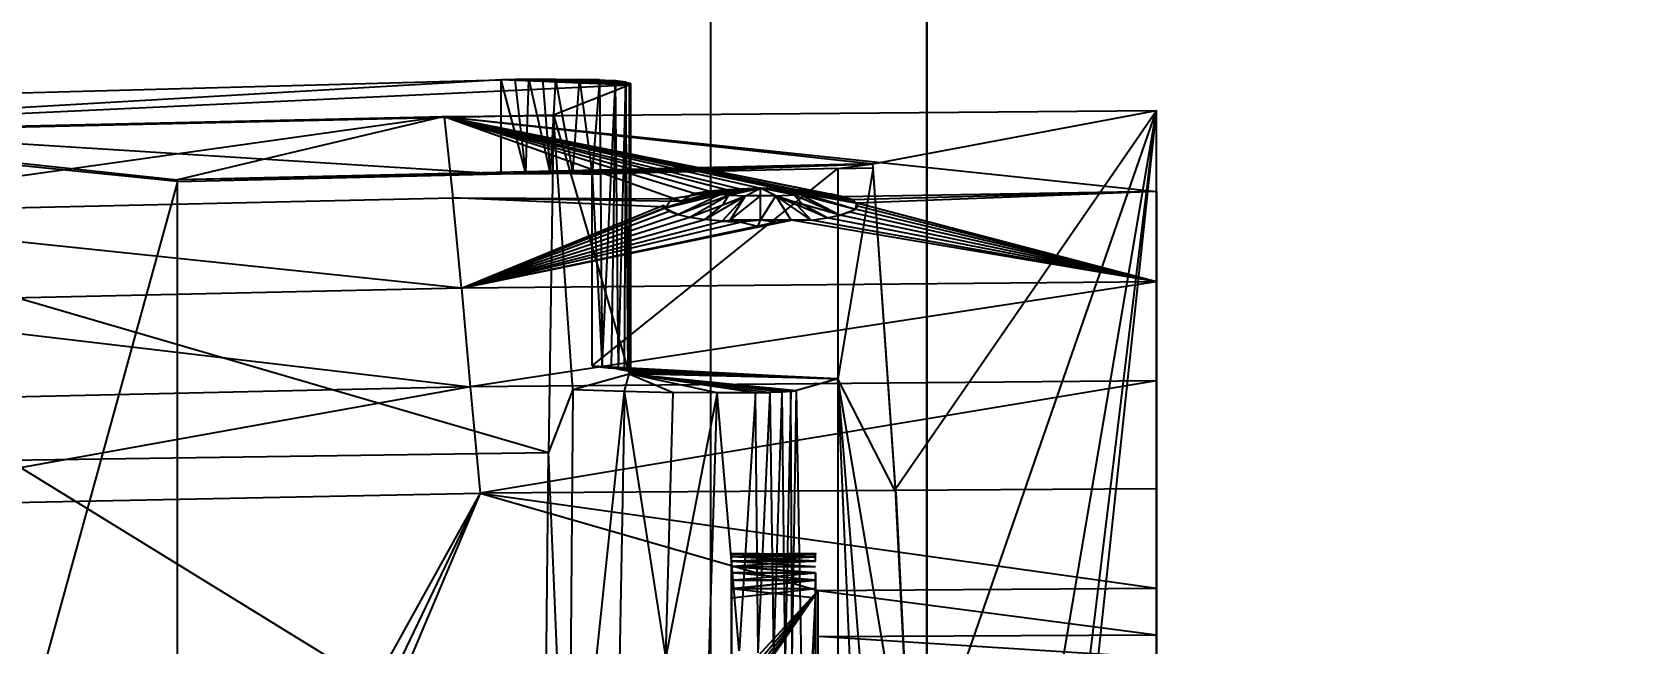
# Model space of a CAD drawing. Extents: x 11992 to 29481, y -6727 to 6811.
# Drawn here: x 18425.4 to 18649.6, y 3313 to 3398 of the extents above; entities that cross this region are included whole.
import ezdxf

# ---------------------------------------------------------------- set-up
doc = ezdxf.new("R2010")
doc.units = 0
doc.header["$MEASUREMENT"] = 0
doc.layers.get('0').update_dxf_attribs({"color": 8, "linetype": 'CONTINUOUS'})
for name, color, linetype in [('FF-FINISH【完成面】', 8, 'CONTINUOUS'), ('WALL', 8, 'CONTINUOUS'), ('zoylight 5回路', 4, 'CONTINUOUS')]:
    doc.layers.add(name, color=color, linetype=linetype)

msp = doc.modelspace()

# ---------------------------------------------------------------- linework, layer by layer
for p, q in [((18549.61, 3630.6, 559.57), (18549.61, 2730.6, 559.57)), ((18549.61, 3630.6, 429.57), (18549.61, 2730.6, 429.57)), ((18549.61, 3630.6, 429.57), (18549.61, 2730.6, 429.57)), ((18549.61, 3630.6, -40.43), (18549.61, 2730.6, -40.43)), ((18549.61, 2730.6, 559.57), (18549.61, 3630.6, 559.57)), ((18549.61, 2730.6, -2440.43), (18549.61, 3630.6, -2440.43)), ((18549.61, 2730.6, -2440.43), (18549.61, 3630.6, -2440.43)), ((18549.61, 2730.6, -2640.43), (18549.61, 3630.6, -2640.43)), ((18344.45, 3387.46, -2031.63), (18490.49, 3391.35, -2031.63)), ((18490.49, 3391.35, -2031.63), (18347.72, 3383.1, -1961.36)), ((18508.27, 3390.61, -2010.81), (18347.72, 3383.1, -1961.36)), ((18498.03, 3391.46, -2029.97), (18490.49, 3391.35, -2031.63)), ((18496.23, 3391.45, -2030.69), (18490.49, 3391.35, -2031.63)), ((18501.36, 3391.43, -2027.97), (18490.49, 3391.35, -2031.63)), ((18494.35, 3391.43, -2031.21), (18490.49, 3391.35, -2031.63)), ((18492.43, 3391.4, -2031.52), (18490.49, 3391.35, -2031.63)), ((18490.49, 3378.32, -2031.63), (18490.49, 3391.35, -2031.63)), ((18493.94, 3378.38, -2031.29), (18490.49, 3391.35, -2031.63)), ((18508.27, 3390.61, -2010.81), (18490.49, 3391.35, -2031.63)), ((18508.47, 3390.73, -2012.74), (18490.49, 3391.35, -2031.63)), ((18506.37, 3391.22, -2022.11), (18490.49, 3391.35, -2031.63)), ((18508.46, 3390.84, -2014.69), (18490.49, 3391.35, -2031.63)), ((18504.18, 3391.35, -2025.31), (18490.49, 3391.35, -2031.63)), ((18507.81, 3391.05, -2018.51), (18490.49, 3391.35, -2031.63)), ((18494.35, 3391.43, -2031.21), (18492.43, 3391.4, -2031.52)), ((18493.94, 3378.38, -2031.29), (18492.43, 3391.4, -2031.52)), ((18493.94, 3378.38, -2031.29), (18494.35, 3391.43, -2031.21)), ((18494.35, 3391.43, -2031.21), (18496.23, 3391.45, -2030.69)), ((18494.35, 3391.43, -2031.21), (18497.33, 3378.38, -2030.28)), ((18496.23, 3391.45, -2030.69), (18498.03, 3391.46, -2029.97)), ((18496.23, 3391.45, -2030.69), (18497.33, 3378.38, -2030.28)), ((18498.03, 3391.46, -2029.97), (18497.33, 3378.38, -2030.28)), ((18508.27, 3390.61, -2010.81), (18497.78, 3386.46, -1944.6)), ((18498.03, 3391.46, -2029.97), (18501.36, 3391.43, -2027.97)), ((18498.03, 3391.46, -2029.97), (18500.45, 3378.34, -2028.62)), ((18500.45, 3378.34, -2028.62), (18501.36, 3391.43, -2027.97)), ((18501.36, 3391.43, -2027.97), (18503.14, 3378.25, -2026.43)), ((18501.36, 3391.43, -2027.97), (18504.18, 3391.35, -2025.31)), ((18504.18, 3391.35, -2025.31), (18503.14, 3378.25, -2026.43)), ((18504.18, 3391.35, -2025.31), (18506.37, 3391.22, -2022.11)), ((18504.18, 3391.35, -2025.31), (18504.54, 3351.48, -2024.88)), ((18504.54, 3351.48, -2024.88), (18506.37, 3391.22, -2022.11)), ((18506.37, 3391.22, -2022.11), (18505.76, 3351.33, -2023.15)), ((18506.79, 3351.17, -2021.26), (18506.37, 3391.22, -2022.11)), ((18507.81, 3391.05, -2018.51), (18506.37, 3391.22, -2022.11)), ((18506.79, 3351.17, -2021.26), (18507.81, 3391.05, -2018.51)), ((18507.81, 3391.05, -2018.51), (18507.59, 3351.03, -2019.24)), ((18507.81, 3391.05, -2018.51), (18508.46, 3390.84, -2014.69)), ((18508.14, 3350.89, -2017.14), (18507.81, 3391.05, -2018.51)), ((18508.14, 3350.89, -2017.14), (18508.46, 3390.84, -2014.69)), ((18508.27, 3390.61, -2010.81), (18508.47, 3390.73, -2012.74)), ((18508.27, 3390.61, -2010.81), (18508.47, 3350.65, -2012.88)), ((18508.27, 3390.61, -2010.81), (18508.27, 3350.55, -2010.81)), ((18508.46, 3390.84, -2014.69), (18508.44, 3350.76, -2015.01)), ((18508.47, 3390.73, -2012.74), (18508.44, 3350.76, -2015.01)), ((18508.47, 3390.73, -2012.74), (18508.46, 3390.84, -2014.69)), ((18508.47, 3390.73, -2012.74), (18508.47, 3350.65, -2012.88)), ((18344.45, 3387.46, -2031.63), (18490.49, 3378.32, -2031.63)), ((18445.54, 3377.27, -2031.63), (18344.45, 3387.46, -2031.63)), ((18497.78, 3386.46, -1944.6), (18347.72, 3383.1, -1961.36)), ((18383.8, 3384.09, -2034.43), (18482.58, 3386.27, -2034.43)), ((18482.58, 3386.27, -2034.43), (18386.21, 3372.76, -2102.79)), ((18482.58, 3386.27, -2034.43), (18445.54, 3377.47, -2034.43)), ((18482.58, 3386.27, -2034.43), (18581.54, 3387.11, -2034.43)), ((18482.58, 3386.27, -2034.43), (18519.5, 3375.9, -2105.61)), ((18482.58, 3386.27, -2034.43), (18523.86, 3376.2, -2103.93)), ((18482.58, 3386.27, -2034.43), (18581.54, 3375.84, -2104.77)), ((18482.58, 3386.27, -2034.43), (18534.38, 3375.28, -2106.04)), ((18482.58, 3386.27, -2034.43), (18542.11, 3379.72, -2034.43)), ((18482.58, 3386.27, -2034.43), (18517.29, 3375.61, -2107.27)), ((18482.58, 3386.27, -2034.43), (18521.96, 3376.11, -2104.45)), ((18482.58, 3386.27, -2034.43), (18538.06, 3375.13, -2110.02)), ((18482.58, 3386.27, -2034.43), (18526.95, 3376.25, -2103.67)), ((18482.58, 3386.27, -2034.43), (18536.37, 3375.51, -2107.84)), ((18482.58, 3386.27, -2034.43), (18531.89, 3376.06, -2104.75)), ((18482.58, 3386.27, -2034.43), (18515.55, 3374.53, -2109.1)), ((18482.58, 3386.27, -2034.43), (18529.4, 3376.19, -2103.96)), ((18482.58, 3386.27, -2034.43), (18483.78, 3374.96, -2103.8)), ((18497.78, 3386.46, -1944.6), (18497.09, 3339.61, -1940.25)), ((18497.78, 3386.46, -1944.6), (18508.27, 3350.55, -2010.81)), ((18500.46, 3348.37, -1961.5), (18497.78, 3386.46, -1944.6)), ((18542.11, 3017.47, -2034.43), (18581.54, 3387.11, -2034.43)), ((18542.11, 3379.72, -2034.43), (18581.54, 3387.11, -2034.43)), ((18545.27, 3334.54, -2034.43), (18581.54, 3387.11, -2034.43)), ((18547.54, 3289.27, -2034.43), (18581.54, 3387.11, -2034.43)), ((18547.54, 3107.93, -2034.43), (18581.54, 3387.11, -2034.43)), ((18549.35, 3198.6, -2034.43), (18581.54, 3387.11, -2034.43)), ((18581.54, 3198.6, -2057.43), (18581.54, 3387.11, -2034.43)), ((18383.8, 3384.09, -2034.43), (18445.54, 3377.47, -2034.43)), ((18347.72, 3383.1, -1961.36), (18497.09, 3339.61, -1940.25)), ((18542.11, 3379.72, -2034.43), (18445.54, 3377.47, -2034.43)), ((18490.49, 3378.32, -2031.63), (18542.11, 3379.72, -2034.43)), ((18493.94, 3378.38, -2031.29), (18542.11, 3379.72, -2034.43)), ((18497.33, 3378.38, -2030.28), (18542.11, 3379.72, -2034.43)), ((18500.45, 3378.34, -2028.62), (18542.11, 3379.72, -2034.43)), ((18503.14, 3378.25, -2026.43), (18542.11, 3379.72, -2034.43)), ((18537.28, 3379.04, -2026.43), (18542.11, 3379.72, -2034.43)), ((18545.27, 3334.54, -2034.43), (18542.11, 3379.72, -2034.43)), ((18542.15, 3379.16, -2026.43), (18542.11, 3379.72, -2034.43)), ((18445.54, 3377.27, -2031.63), (18344.45, 3009.73, -2031.63)), ((18490.49, 3378.32, -2031.63), (18445.54, 3377.47, -2034.43)), ((18445.54, 3377.27, -2031.63), (18490.49, 3378.32, -2031.63)), ((18445.54, 3019.73, -2034.43), (18445.54, 3377.47, -2034.43)), ((18490.49, 3378.32, -2031.63), (18493.94, 3378.38, -2031.29)), ((18493.94, 3378.38, -2031.29), (18497.33, 3378.38, -2030.28)), ((18500.45, 3378.34, -2028.62), (18497.33, 3378.38, -2030.28)), ((18500.45, 3378.34, -2028.62), (18503.14, 3378.25, -2026.43)), ((18537.28, 3379.04, -2026.43), (18503.14, 3378.25, -2026.43)), ((18503.14, 3351.63, -2026.43), (18537.28, 3379.04, -2026.43)), ((18503.14, 3378.25, -2026.43), (18504.54, 3351.48, -2024.88)), ((18503.14, 3351.63, -2026.43), (18503.14, 3378.25, -2026.43)), ((18542.15, 3379.16, -2026.43), (18537.28, 3349.85, -2026.43)), ((18537.28, 3379.04, -2026.43), (18542.15, 3379.16, -2026.43)), ((18537.28, 3379.04, -2026.43), (18537.28, 3018.15, -2026.43)), ((18545.3, 3334.11, -2026.43), (18542.15, 3379.16, -2026.43)), ((18545.27, 3334.54, -2034.43), (18542.15, 3379.16, -2026.43)), ((18386.21, 3372.76, -2102.79), (18483.78, 3374.96, -2103.8)), ((18484.99, 3362.45, -2172.83), (18483.78, 3374.96, -2103.8)), ((18513.39, 3373.68, -2113.83), (18483.78, 3374.96, -2103.8)), ((18483.78, 3374.96, -2103.8), (18514.15, 3374.83, -2111.69)), ((18483.78, 3374.96, -2103.8), (18515.55, 3374.53, -2109.1)), ((18513.2, 3373.55, -2118.98), (18520.56, 3375.84, -2110.92)), ((18513.2, 3373.55, -2118.98), (18520.73, 3375.64, -2113.25)), ((18513.2, 3373.55, -2118.98), (18520.86, 3375.44, -2114.97)), ((18513.39, 3373.68, -2113.83), (18520.56, 3375.84, -2110.92)), ((18513.39, 3373.68, -2113.83), (18514.15, 3374.83, -2111.69)), ((18514.15, 3374.83, -2111.69), (18520.67, 3375.95, -2109.44)), ((18520.56, 3375.84, -2110.92), (18514.15, 3374.83, -2111.69)), ((18515.55, 3374.53, -2109.1), (18514.15, 3374.83, -2111.69)), ((18515.02, 3372.68, -2123.89), (18520.86, 3375.44, -2114.97)), ((18515.02, 3372.68, -2123.89), (18522.1, 3375.35, -2116.24)), ((18515.55, 3374.53, -2109.1), (18526.54, 3376.3, -2106.27)), ((18515.55, 3374.53, -2109.1), (18520.67, 3375.95, -2109.44)), ((18515.55, 3374.53, -2109.1), (18517.29, 3375.61, -2107.27)), ((18516.71, 3372.3, -2126.07), (18522.1, 3375.35, -2116.24)), ((18517.29, 3375.61, -2107.27), (18526.54, 3376.3, -2106.27)), ((18517.29, 3375.61, -2107.27), (18519.5, 3375.9, -2105.61)), ((18517.29, 3375.61, -2107.27), (18518.51, 3375.79, -2106.27)), ((18526.54, 3376.3, -2106.27), (18518.51, 3375.79, -2106.27)), ((18519.5, 3375.9, -2105.61), (18518.51, 3375.79, -2106.27)), ((18518.81, 3371.98, -2127.86), (18524.46, 3375.25, -2117.54)), ((18526.54, 3376.3, -2106.27), (18519.5, 3375.9, -2105.61)), ((18521.96, 3376.11, -2104.45), (18519.5, 3375.9, -2105.61)), ((18520.71, 3376.02, -2104.97), (18519.5, 3375.9, -2105.61)), ((18520.56, 3375.84, -2110.92), (18526.54, 3376.3, -2106.27)), ((18520.56, 3375.84, -2110.92), (18520.67, 3375.95, -2109.44)), ((18520.73, 3375.64, -2113.25), (18520.56, 3375.84, -2110.92)), ((18520.67, 3375.95, -2109.44), (18526.54, 3376.3, -2106.27)), ((18520.71, 3376.02, -2104.97), (18526.54, 3376.3, -2106.27)), ((18520.71, 3376.02, -2104.97), (18521.96, 3376.11, -2104.45)), ((18520.73, 3375.64, -2113.25), (18526.54, 3376.3, -2106.27)), ((18520.86, 3375.44, -2114.97), (18520.73, 3375.64, -2113.25)), ((18520.86, 3375.44, -2114.97), (18526.54, 3376.3, -2106.27)), ((18522.1, 3375.35, -2116.24), (18520.86, 3375.44, -2114.97)), ((18521.19, 3371.75, -2129.16), (18524.46, 3375.25, -2117.54)), ((18522.1, 3375.35, -2116.24), (18521.27, 3374.02, -2122.21)), ((18521.27, 3374.02, -2122.21), (18524.46, 3375.25, -2117.54)), ((18526.54, 3376.3, -2106.27), (18521.96, 3376.11, -2104.45)), ((18523.86, 3376.2, -2103.93), (18521.96, 3376.11, -2104.45)), ((18522.1, 3375.35, -2116.24), (18526.54, 3376.3, -2106.27)), ((18522.1, 3375.35, -2116.24), (18524.46, 3375.25, -2117.54)), ((18522.32, 3371.88, -2129.07), (18526.54, 3375.25, -2117.73)), ((18522.32, 3371.88, -2129.07), (18524.46, 3375.25, -2117.54)), ((18526.54, 3376.3, -2106.27), (18523.86, 3376.2, -2103.93)), ((18526.95, 3376.25, -2103.67), (18523.86, 3376.2, -2103.93)), ((18525.12, 3376.23, -2103.73), (18523.86, 3376.2, -2103.93)), ((18524.46, 3375.25, -2117.54), (18526.54, 3376.3, -2106.27)), ((18528.63, 3375.25, -2117.54), (18524.46, 3375.25, -2117.54)), ((18526.54, 3376.3, -2106.27), (18525.12, 3376.23, -2103.73)), ((18526.95, 3376.25, -2103.67), (18525.12, 3376.23, -2103.73)), ((18531.23, 3375.41, -2115.73), (18526.54, 3376.3, -2106.27)), ((18532.16, 3375.41, -2115.21), (18526.54, 3376.3, -2106.27)), ((18532.37, 3375.61, -2113.53), (18526.54, 3376.3, -2106.27)), ((18532.64, 3375.81, -2111.21), (18526.54, 3376.3, -2106.27)), ((18532.6, 3375.92, -2109.7), (18526.54, 3376.3, -2106.27)), ((18534.38, 3375.28, -2106.04), (18526.54, 3376.3, -2106.27)), ((18531.89, 3376.06, -2104.75), (18526.54, 3376.3, -2106.27)), ((18530.65, 3376.14, -2104.29), (18526.54, 3376.3, -2106.27)), ((18528.16, 3376.23, -2103.76), (18526.54, 3376.3, -2106.27)), ((18526.95, 3376.25, -2103.67), (18526.54, 3376.3, -2106.27)), ((18528.63, 3375.25, -2117.54), (18526.54, 3376.3, -2106.27)), ((18526.54, 3371.88, -2129.46), (18526.54, 3376.3, -2106.27)), ((18538.06, 3375.13, -2110.02), (18526.54, 3376.3, -2106.27)), ((18536.37, 3375.51, -2107.84), (18526.54, 3376.3, -2106.27)), ((18533.11, 3375.95, -2105.34), (18526.54, 3376.3, -2106.27)), ((18529.4, 3376.19, -2103.96), (18526.54, 3376.3, -2106.27)), ((18531.94, 3376.02, -2108.85), (18526.54, 3376.3, -2106.27)), ((18526.54, 3371.88, -2129.46), (18528.63, 3375.25, -2117.54)), ((18529.4, 3376.19, -2103.96), (18526.95, 3376.25, -2103.67)), ((18528.16, 3376.23, -2103.76), (18526.95, 3376.25, -2103.67)), ((18528.16, 3376.23, -2103.76), (18529.4, 3376.19, -2103.96)), ((18528.63, 3375.25, -2117.54), (18531.23, 3375.41, -2115.73)), ((18533.58, 3371.9, -2128.3), (18528.63, 3375.25, -2117.54)), ((18528.63, 3375.25, -2117.54), (18532.33, 3374.12, -2121.64)), ((18530.76, 3371.88, -2129.07), (18528.63, 3375.25, -2117.54)), ((18528.63, 3375.25, -2117.54), (18531.59, 3373.99, -2122.42)), ((18529.4, 3376.19, -2103.96), (18531.89, 3376.06, -2104.75)), ((18529.4, 3376.19, -2103.96), (18530.65, 3376.14, -2104.29)), ((18531.89, 3376.06, -2104.75), (18530.65, 3376.14, -2104.29)), ((18532.16, 3375.41, -2115.21), (18531.23, 3375.41, -2115.73)), ((18531.23, 3375.41, -2115.73), (18537.61, 3372.56, -2124.57)), ((18531.23, 3375.41, -2115.73), (18532.33, 3374.12, -2121.64)), ((18534.38, 3375.28, -2106.04), (18531.89, 3376.06, -2104.75)), ((18531.89, 3376.06, -2104.75), (18533.11, 3375.95, -2105.34)), ((18531.94, 3376.02, -2108.85), (18538.06, 3375.13, -2110.02)), ((18531.94, 3376.02, -2108.85), (18532.6, 3375.92, -2109.7)), ((18532.16, 3375.41, -2115.21), (18532.37, 3375.61, -2113.53)), ((18532.16, 3375.41, -2115.21), (18539.74, 3373.41, -2119.77)), ((18532.16, 3375.41, -2115.21), (18537.61, 3372.56, -2124.57)), ((18532.37, 3375.61, -2113.53), (18532.64, 3375.81, -2111.21)), ((18532.37, 3375.61, -2113.53), (18539.74, 3373.41, -2119.77)), ((18532.37, 3375.61, -2113.53), (18539.89, 3374.26, -2114.94)), ((18532.6, 3375.92, -2109.7), (18539.24, 3374.7, -2112.44)), ((18532.6, 3375.92, -2109.7), (18538.06, 3375.13, -2110.02)), ((18532.64, 3375.81, -2111.21), (18532.6, 3375.92, -2109.7)), ((18539.89, 3374.26, -2114.94), (18532.64, 3375.81, -2111.21)), ((18532.64, 3375.81, -2111.21), (18539.24, 3374.7, -2112.44)), ((18534.38, 3375.28, -2106.04), (18533.11, 3375.95, -2105.34)), ((18534.38, 3375.28, -2106.04), (18536.37, 3375.51, -2107.84)), ((18538.06, 3375.13, -2110.02), (18536.37, 3375.51, -2107.84)), ((18581.54, 3375.84, -2104.77), (18538.06, 3375.13, -2110.02)), ((18539.24, 3374.7, -2112.44), (18538.06, 3375.13, -2110.02)), ((18581.54, 3375.84, -2104.77), (18539.24, 3374.7, -2112.44)), ((18581.54, 3375.84, -2104.77), (18539.89, 3374.26, -2114.94)), ((18581.54, 3375.84, -2104.77), (18581.54, 3301, -2121.96)), ((18484.99, 3362.45, -2172.83), (18386.21, 3372.76, -2102.79)), ((18484.99, 3362.45, -2172.83), (18513.05, 3373.97, -2116.55)), ((18484.99, 3362.45, -2172.83), (18513.39, 3373.68, -2113.83)), ((18484.99, 3362.45, -2172.83), (18513.2, 3373.55, -2118.98)), ((18484.99, 3362.45, -2172.83), (18513.84, 3373.11, -2121.47)), ((18484.99, 3362.45, -2172.83), (18515.02, 3372.68, -2123.89)), ((18513.39, 3373.68, -2113.83), (18513.05, 3373.97, -2116.55)), ((18513.2, 3373.55, -2118.98), (18513.05, 3373.97, -2116.55)), ((18513.39, 3373.68, -2113.83), (18513.2, 3373.55, -2118.98)), ((18515.02, 3372.68, -2123.89), (18513.2, 3373.55, -2118.98)), ((18513.84, 3373.11, -2121.47), (18513.2, 3373.55, -2118.98)), ((18513.84, 3373.11, -2121.47), (18515.02, 3372.68, -2123.89)), ((18515.02, 3372.68, -2123.89), (18516.71, 3372.3, -2126.07)), ((18516.71, 3372.3, -2126.07), (18521.27, 3374.02, -2122.21)), ((18518.81, 3371.98, -2127.86), (18521.27, 3374.02, -2122.21)), ((18531.59, 3373.99, -2122.42), (18532.33, 3374.12, -2121.64)), ((18533.58, 3371.9, -2128.3), (18531.59, 3373.99, -2122.42)), ((18535.79, 3372.2, -2126.64), (18531.59, 3373.99, -2122.42)), ((18537.61, 3372.56, -2124.57), (18532.33, 3374.12, -2121.64)), ((18535.79, 3372.2, -2126.64), (18532.33, 3374.12, -2121.64)), ((18535.79, 3372.2, -2126.64), (18537.61, 3372.56, -2124.57)), ((18537.61, 3372.56, -2124.57), (18539.74, 3373.41, -2119.77)), ((18538.94, 3372.97, -2122.22), (18537.61, 3372.56, -2124.57)), ((18581.54, 3363.33, -2174.9), (18537.61, 3372.56, -2124.57)), ((18538.94, 3372.97, -2122.22), (18539.74, 3373.41, -2119.77)), ((18581.54, 3363.33, -2174.9), (18538.94, 3372.97, -2122.22)), ((18539.89, 3374.26, -2114.94), (18539.24, 3374.7, -2112.44)), ((18539.74, 3373.41, -2119.77), (18539.89, 3374.26, -2114.94)), ((18540.04, 3373.83, -2117.36), (18539.74, 3373.41, -2119.77)), ((18581.54, 3363.33, -2174.9), (18539.74, 3373.41, -2119.77)), ((18581.54, 3363.33, -2174.9), (18539.89, 3374.26, -2114.94)), ((18540.04, 3373.83, -2117.36), (18539.89, 3374.26, -2114.94)), ((18581.54, 3363.33, -2174.9), (18540.04, 3373.83, -2117.36)), ((18484.99, 3362.45, -2172.83), (18516.71, 3372.3, -2126.07)), ((18484.99, 3362.45, -2172.83), (18518.81, 3371.98, -2127.86)), ((18484.99, 3362.45, -2172.83), (18530.76, 3371.88, -2129.07)), ((18484.99, 3362.45, -2172.83), (18521.19, 3371.75, -2129.16)), ((18484.99, 3362.45, -2172.83), (18523.68, 3371.61, -2129.95)), ((18484.99, 3362.45, -2172.83), (18528.59, 3371.59, -2130.1)), ((18484.99, 3362.45, -2172.83), (18526.13, 3370.98, -2130.14)), ((18516.71, 3372.3, -2126.07), (18518.81, 3371.98, -2127.86)), ((18521.19, 3371.75, -2129.16), (18518.81, 3371.98, -2127.86)), ((18521.19, 3371.75, -2129.16), (18522.32, 3371.88, -2129.07)), ((18521.19, 3371.75, -2129.16), (18523.68, 3371.61, -2129.95)), ((18530.76, 3371.88, -2129.07), (18522.32, 3371.88, -2129.07)), ((18522.32, 3371.88, -2129.07), (18523.68, 3371.61, -2129.95)), ((18526.54, 3371.88, -2129.46), (18523.68, 3371.61, -2129.95)), ((18526.13, 3370.98, -2130.14), (18523.68, 3371.61, -2129.95)), ((18526.13, 3370.98, -2130.14), (18526.54, 3371.88, -2129.46)), ((18526.13, 3370.98, -2130.14), (18528.59, 3371.59, -2130.1)), ((18528.59, 3371.59, -2130.1), (18526.54, 3371.88, -2129.46)), ((18528.59, 3371.59, -2130.1), (18530.76, 3371.88, -2129.07)), ((18533.58, 3371.9, -2128.3), (18530.76, 3371.88, -2129.07)), ((18581.54, 3363.33, -2174.9), (18530.76, 3371.88, -2129.07)), ((18533.58, 3371.9, -2128.3), (18535.79, 3372.2, -2126.64)), ((18581.54, 3363.33, -2174.9), (18533.58, 3371.9, -2128.3)), ((18581.54, 3363.33, -2174.9), (18535.79, 3372.2, -2126.64)), ((18484.99, 3362.45, -2172.83), (18388.62, 3360.27, -2170.81)), ((18581.54, 3363.33, -2174.9), (18484.99, 3362.45, -2172.83)), ((18484.99, 3362.45, -2172.83), (18486.2, 3348.73, -2241.66)), ((18581.54, 3363.33, -2174.9), (18486.2, 3348.73, -2241.66)), ((18581.54, 3363.33, -2174.9), (18581.54, 3301.2, -2219.52)), ((18388.62, 3360.27, -2170.81), (18486.2, 3348.73, -2241.66)), ((18500.46, 3348.37, -1961.5), (18508.27, 3350.55, -2010.81)), ((18503.14, 3351.63, -2026.43), (18504.54, 3351.48, -2024.88)), ((18503.14, 3351.63, -2026.43), (18537.28, 3349.85, -2026.43)), ((18504.54, 3351.48, -2024.88), (18505.76, 3351.33, -2023.15)), ((18504.54, 3351.48, -2024.88), (18537.28, 3349.85, -2026.43)), ((18506.79, 3351.17, -2021.26), (18505.76, 3351.33, -2023.15)), ((18537.28, 3349.85, -2026.43), (18505.76, 3351.33, -2023.15)), ((18506.79, 3351.17, -2021.26), (18537.28, 3349.85, -2026.43)), ((18506.79, 3351.17, -2021.26), (18507.59, 3351.03, -2019.24)), ((18508.14, 3350.89, -2017.14), (18507.59, 3351.03, -2019.24)), ((18507.59, 3351.03, -2019.24), (18537.28, 3349.85, -2026.43)), ((18507.65, 3348.13, -1964), (18508.27, 3350.55, -2010.81)), ((18508.14, 3350.89, -2017.14), (18537.28, 3349.85, -2026.43)), ((18508.14, 3350.89, -2017.14), (18508.44, 3350.76, -2015.01)), ((18508.47, 3350.65, -2012.88), (18508.27, 3350.55, -2010.81)), ((18537.28, 3349.85, -2026.43), (18508.27, 3350.55, -2010.81)), ((18508.27, 3350.55, -2010.81), (18531.5, 3348.24, -1989.97)), ((18529.52, 3348, -1983.39), (18508.27, 3350.55, -2010.81)), ((18525.84, 3347.89, -1977.58), (18508.27, 3350.55, -2010.81)), ((18508.27, 3350.55, -2010.81), (18514.38, 3347.96, -1967.58)), ((18508.27, 3350.55, -2010.81), (18527.88, 3347.92, -1980.36)), ((18530.73, 3348.1, -1986.61), (18508.27, 3350.55, -2010.81)), ((18520.49, 3347.88, -1972.14), (18508.27, 3350.55, -2010.81)), ((18508.44, 3350.76, -2015.01), (18537.28, 3349.85, -2026.43)), ((18508.44, 3350.76, -2015.01), (18508.47, 3350.65, -2012.88)), ((18537.28, 3349.85, -2026.43), (18508.47, 3350.65, -2012.88)), ((18486.2, 3348.73, -2241.66), (18391.05, 3346.59, -2238.63)), ((18486.2, 3348.73, -2241.66), (18393.68, 3332.09, -2304.74)), ((18581.54, 3349.56, -2244.79), (18486.2, 3348.73, -2241.66)), ((18486.2, 3348.73, -2241.66), (18487.6, 3333.95, -2309.58)), ((18581.54, 3349.56, -2244.79), (18487.6, 3333.95, -2309.58)), ((18500.46, 3348.37, -1961.5), (18497.09, 3339.61, -1940.25)), ((18500.46, 3348.37, -1961.5), (18499.83, 3273.58, -1957.54)), ((18499.83, 3273.58, -1957.54), (18507.65, 3348.13, -1964)), ((18500.46, 3348.37, -1961.5), (18507.65, 3348.13, -1964)), ((18507.65, 3348.13, -1964), (18506.2, 3273.52, -1959.46)), ((18507.65, 3348.13, -1964), (18514.38, 3347.96, -1967.58)), ((18513.36, 3311.24, -1964.55), (18507.65, 3348.13, -1964)), ((18513.36, 3311.24, -1964.55), (18514.38, 3347.96, -1967.58)), ((18520.49, 3347.88, -1972.14), (18513.36, 3311.24, -1964.55)), ((18520.49, 3347.88, -1972.14), (18514.38, 3347.96, -1967.58)), ((18519.41, 3311.42, -1968.63), (18520.49, 3347.88, -1972.14)), ((18525.84, 3347.89, -1977.58), (18520.49, 3347.88, -1972.14)), ((18523.54, 3312.04, -1972.24), (18520.49, 3347.88, -1972.14)), ((18525.84, 3347.89, -1977.58), (18523.54, 3312.04, -1972.24)), ((18525.84, 3347.89, -1977.58), (18527.88, 3347.92, -1980.36)), ((18526.22, 3311.76, -1975.26), (18525.84, 3347.89, -1977.58)), ((18526.22, 3311.76, -1975.26), (18527.88, 3347.92, -1980.36)), ((18529.52, 3348, -1983.39), (18527.88, 3347.92, -1980.36)), ((18528.39, 3311.45, -1978.68), (18527.88, 3347.92, -1980.36)), ((18528.39, 3311.45, -1978.68), (18529.52, 3348, -1983.39)), ((18530.73, 3348.1, -1986.61), (18529.52, 3348, -1983.39)), ((18529.97, 3311.12, -1982.4), (18529.52, 3348, -1983.39)), ((18530.73, 3348.1, -1986.61), (18529.97, 3311.12, -1982.4)), ((18530.73, 3348.1, -1986.61), (18531.5, 3348.24, -1989.97)), ((18530.93, 3310.92, -1986.34), (18530.73, 3348.1, -1986.61)), ((18530.93, 3310.92, -1986.34), (18531.5, 3348.24, -1989.97)), ((18537.28, 3349.85, -2026.43), (18531.5, 3348.24, -1989.97)), ((18537.28, 3047.35, -2026.43), (18531.5, 3348.24, -1989.97)), ((18545.3, 3334.11, -2026.43), (18537.28, 3349.85, -2026.43)), ((18547.55, 3108.21, -2026.43), (18537.28, 3349.85, -2026.43)), ((18549.35, 3198.6, -2026.43), (18537.28, 3349.85, -2026.43)), ((18547.55, 3288.99, -2026.43), (18537.28, 3349.85, -2026.43)), ((18581.54, 3290.18, -2188.36), (18581.54, 3349.56, -2244.79)), ((18422.07, 3338.55, -1948.66), (18497.09, 3339.61, -1940.25)), ((18496.6, 3292.67, -1937.14), (18497.09, 3339.61, -1940.25)), ((18499.83, 3273.58, -1957.54), (18497.09, 3339.61, -1940.25)), ((18496.6, 3292.67, -1937.14), (18422.07, 3338.55, -1948.66)), ((18581.54, 3334.55, -2314.43), (18487.6, 3333.95, -2309.58)), ((18547.54, 3289.27, -2034.43), (18545.27, 3334.54, -2034.43)), ((18545.3, 3334.11, -2026.43), (18545.27, 3334.54, -2034.43)), ((18581.54, 3334.55, -2314.43), (18581.54, 3290.18, -2188.36)), ((18393.68, 3332.09, -2304.74), (18487.6, 3333.95, -2309.58)), ((18487.6, 3333.95, -2309.58), (18429.05, 3228.54, -2306.56)), ((18487.6, 3333.95, -2309.58), (18433.77, 3221.95, -2306.81)), ((18487.6, 3333.95, -2309.58), (18437.11, 3214.57, -2306.98)), ((18487.6, 3333.95, -2309.58), (18581.54, 3320.74, -2314.43)), ((18487.6, 3333.95, -2309.58), (18534.54, 3320.42, -2312)), ((18545.3, 3334.11, -2026.43), (18547.54, 3289.27, -2034.43)), ((18545.3, 3334.11, -2026.43), (18547.55, 3288.99, -2026.43)), ((18522.5, 3325.6, -1529.31), (18534.14, 3325.47, -1530.58)), ((18522.5, 3290.41, -1455.33), (18522.5, 3325.6, -1529.31)), ((18522.5, 3325.47, -1370.29), (18534.14, 3325.6, -1371.57)), ((18522.5, 3325.47, -1530.58), (18534.14, 3325.09, -1531.78)), ((18534.14, 3325.09, -1369.1), (18522.5, 3325.47, -1370.29)), ((18522.5, 3325.47, -1530.58), (18534.14, 3325.47, -1530.58)), ((18534.14, 3325.47, -1370.29), (18522.5, 3325.47, -1370.29)), ((18534.14, 3325.6, -1529.31), (18534.14, 3325.6, -1371.57)), ((18534.14, 3325.09, -1531.78), (18534.14, 3325.6, -1529.31)), ((18534.14, 3325.47, -1370.29), (18534.14, 3325.6, -1371.57)), ((18534.14, 3325.6, -1529.31), (18534.14, 3325.47, -1370.29)), ((18534.14, 3324.5, -1532.83), (18522.5, 3325.09, -1531.78)), ((18534.14, 3325.09, -1531.78), (18522.5, 3325.09, -1531.78)), ((18534.14, 3325.09, -1369.1), (18522.5, 3325.09, -1369.1)), ((18522.5, 3324.5, -1368.04), (18534.14, 3325.09, -1369.1)), ((18522.5, 3270.05, -1495.13), (18522.5, 3324.5, -1368.04)), ((18522.5, 3324.5, -1532.83), (18534.14, 3323.78, -1533.71)), ((18522.5, 3324.5, -1532.83), (18534.14, 3324.5, -1532.83)), ((18534.14, 3324.5, -1368.04), (18522.5, 3324.5, -1368.04)), ((18522.5, 3324.5, -1532.83), (18522.5, 3288.08, -1433.34)), ((18522.5, 3286.2, -1428.06), (18522.5, 3324.5, -1368.04)), ((18534.14, 3324.5, -1368.04), (18522.5, 3323.78, -1367.17)), ((18522.5, 3323.78, -1533.71), (18534.14, 3322.9, -1534.43)), ((18522.5, 3323.78, -1367.17), (18534.14, 3323.78, -1367.17)), ((18522.5, 3323.78, -1533.71), (18534.14, 3323.78, -1533.71)), ((18522.5, 3280.76, -1417.83), (18522.5, 3323.78, -1367.17)), ((18522.5, 3323.78, -1533.71), (18522.5, 3260.08, -1502.03)), ((18534.14, 3322.9, -1366.44), (18522.5, 3323.78, -1367.17)), ((18534.14, 3324.5, -1368.04), (18534.14, 3325.09, -1369.1)), ((18522.5, 3265.26, -1498.83), (18522.5, 3322.9, -1534.43)), ((18534.14, 3321.85, -1535.02), (18522.5, 3322.9, -1534.43)), ((18534.14, 3322.9, -1366.44), (18522.5, 3322.9, -1366.44)), ((18522.5, 3322.9, -1534.43), (18534.14, 3322.9, -1534.43)), ((18522.5, 3321.85, -1365.86), (18534.14, 3322.9, -1366.44)), ((18522.5, 3320.66, -1535.4), (18522.5, 3321.85, -1535.02)), ((18534.14, 3321.85, -1535.02), (18522.5, 3320.66, -1535.4)), ((18522.5, 3321.85, -1365.86), (18534.14, 3321.85, -1365.86)), ((18534.14, 3321.85, -1535.02), (18522.5, 3321.85, -1535.02)), ((18522.5, 3320.66, -1365.48), (18534.14, 3321.85, -1365.86)), ((18534.14, 3322.9, -1366.44), (18534.14, 3320.66, -1365.48)), ((18534.14, 3322.9, -1534.43), (18534.14, 3073.42, -1367.17)), ((18534.14, 3319.38, -1365.35), (18534.14, 3322.9, -1534.43)), ((18433.77, 3175.25, -2306.81), (18534.54, 3320.42, -2312)), ((18534.54, 3320.42, -2312), (18437.11, 3182.63, -2306.98)), ((18534.54, 3320.42, -2312), (18437.11, 3214.57, -2306.98)), ((18439.01, 3190.51, -2307.08), (18534.54, 3320.42, -2312)), ((18534.54, 3320.42, -2312), (18439.01, 3206.69, -2307.08)), ((18534.54, 3320.42, -2312), (18439.6, 3198.6, -2307.11)), ((18534.14, 3319.38, -1535.53), (18522.5, 3320.66, -1535.4)), ((18534.14, 3320.66, -1365.48), (18522.5, 3320.66, -1365.48)), ((18534.14, 3320.66, -1535.4), (18522.5, 3320.66, -1535.4)), ((18534.14, 3320.66, -1365.48), (18522.5, 3319.38, -1365.35)), ((18522.5, 3136.44, -1507.43), (18522.5, 3319.38, -1535.53)), ((18534.14, 3319.38, -1535.53), (18522.5, 3077.82, -1535.53)), ((18522.5, 3319.38, -1365.35), (18522.5, 3319.38, -1535.53)), ((18522.5, 3077.82, -1365.35), (18534.14, 3319.38, -1365.35)), ((18522.5, 3225.86, -1509), (18522.5, 3319.38, -1535.53)), ((18522.5, 3319.38, -1365.35), (18522.5, 3263.86, -1401.11)), ((18534.14, 3320.66, -1365.48), (18534.14, 3319.38, -1365.35)), ((18534.14, 3077.82, -1365.35), (18534.14, 3320.66, -1535.4)), ((18534.54, 3320.42, -2312), (18581.54, 3320.74, -2314.43)), ((18534.54, 3320.42, -2312), (18581.54, 3314.28, -2268.12)), ((18534.54, 3198.6, -2271.17), (18534.54, 3320.42, -2312)), ((18534.54, 3314.04, -2266.26), (18581.54, 3314.28, -2268.12)), ((18581.54, 3311.09, -2252.2), (18534.54, 3314.04, -2266.26))]:
    msp.add_line(p, q)
at = {"layer": 'FF-FINISH【完成面】'}
msp.add_line((18519.61, 2700.55), (18519.61, 3600.55), dxfattribs=at)
at = {"layer": 'WALL'}
msp.add_line((18549.62, 2730.55, 0), (18549.62, 3630.55, 0), dxfattribs=at)
at = {"layer": 'zoylight 5回路', "linetype": 'Continuous'}
msp.add_arc((14474.64, 3986.7), 4320.53, 318.70368, 19.63303, dxfattribs=at)

doc.saveas('drawing.dxf')
